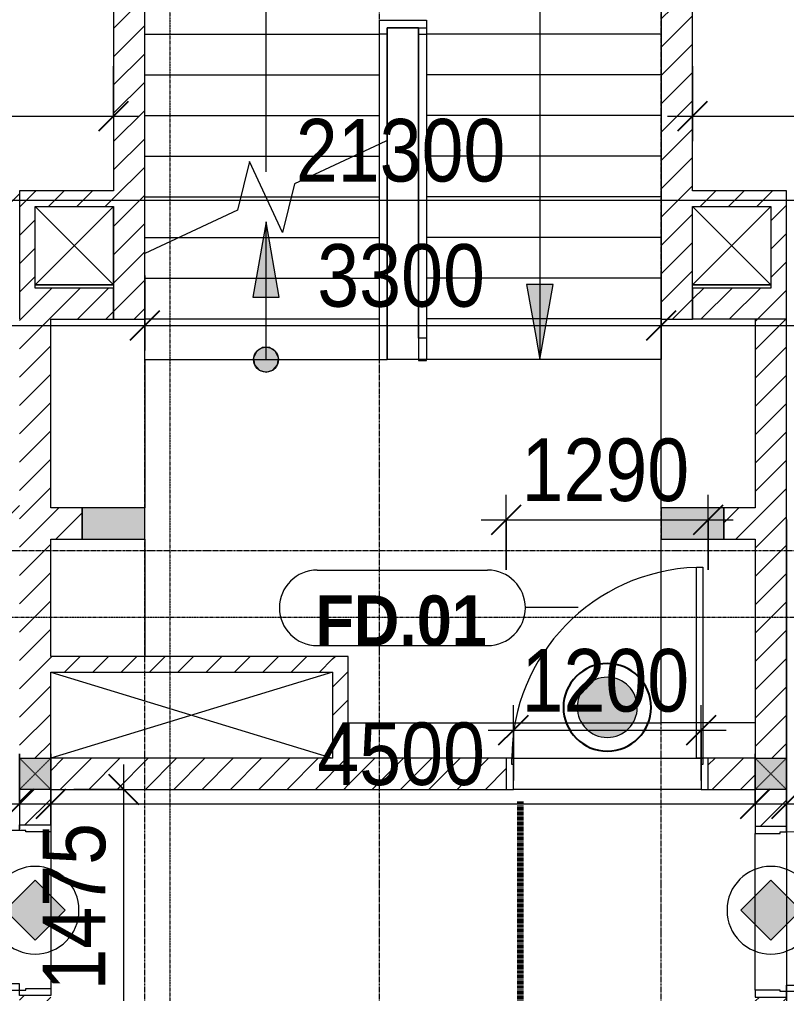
# Model space of a CAD drawing. Header units: millimetres. Extents: x 1591 to 239243, y -15958 to 82755.
# Drawn here: x 216151 to 221051, y 70208 to 76433 of the extents above; entities that cross this region are included whole.
import ezdxf

# ---------------------------------------------------------------- set-up
doc = ezdxf.new("R2010")
doc.units = ezdxf.units.MM
for name, pattern in [('1 NÉT CALL OUT', [6, 3, -3]), ('Dash Dot 3_16_', [7.9375, 4.7625, -1.5875, 0, -1.5875]), ('Dash_2_', [6, 3, -3]), ('Grid Line', [22.225, 12.7, -3.175, 3.175, -3.175])]:
    doc.linetypes.add(name, pattern=pattern)
for name, color, linetype, lineweight in [('0-1', 250, 'Continuous', 5), ('0-2', 7, 'Continuous', 9), ('A-ANNO-DIMS', 211, 'Continuous', 9), ('A-ANNO-DIMS-160', 211, 'Continuous', 9), ('A-ANNO-NOTE', 131, 'Continuous', 9), ('A-ANNO-NOTE-1', 131, 'Continuous', 25), ('A-DETL-3', 90, '1 NÉT CALL OUT', 100), ('A-DETL-GENF-2', 10, 'Continuous', 9), ('A-DOOR-3', 10, 'Continuous', 9), ('A-DOOR-FRAM-1', 10, 'Continuous', 9), ('A-DOOR-IDEN', 31, 'Continuous', 9), ('A-FLOR-1', 7, 'Continuous', 9), ('A-FLOR-2', 9, 'Continuous', 9), ('A-FLOR-HRAL', 11, 'Continuous', 9), ('A-WALL', 113, 'Continuous', 9), ('A-WALL-3', 113, 'Continuous', 18), ('A-WALL-PATT-1', 10, 'Continuous', 9), ('A-WALL-PATT-2', 111, 'Continuous', 9), ('G-ANNO-SYMB-1', 111, 'Dash Dot 3_16_', 18), ('S-COLS', 52, 'Continuous', 9), ('S-COLS-1', 52, 'Continuous', 5), ('S-COLS-2', 250, 'Continuous', 18), ('S-COLS-6', 52, 'Continuous', 18), ('S-COLS-HDLN', 52, 'Dash_2_', 9), ('S-GRID-1', 1, 'Grid Line', 9), ('S-STRS', 31, 'Continuous', 9), ('S-STRS-ANNO', 31, 'Continuous', 9), ('S-STRS-MBND', 31, 'Continuous', 9)]:
    doc.layers.add(name, color=color, linetype=linetype, lineweight=lineweight)
doc.styles.add('Arial_B_4', font='arialbd_0.ttf', dxfattribs={"width": 0.9, "height": 320})
doc.styles.add('UTM Avo', font='UTM Avo.ttf', dxfattribs={"width": 0.9, "height": 400})
doc.dimstyles.new('1_Dim_chi_tiet_2_5', dxfattribs={"dimscale": 304.8, "dimtxt": 399.720379, "dimasz": 0.629921, "dimexe": 0.524934, "dimexo": 0.0625, "dimgap": 0.052493, "dimtad": 1, "dimdec": 0, "dimrnd": 5, "dimzin": 0, "dimdsep": 46, "dimtxsty": 'UTM Avo', "dimblk1": 'OBLIQUE', "dimblk2": 'OBLIQUE', "dimsah": 1, "dimcen": 0.09, "dimdle": 0.524934, "dimazin": 0, "dimtfac": 1, "dimtdec": 4, "dimtix": 1, "dimtmove": 0, "dimatfit": 3, "dimfxl": 1.049869, "dimfxlon": 1, "dimtvp": 1, "dimtolj": 1, "dimtzin": 0, "dimarcsym": 2})
doc.dimstyles.new('1_Dim_chi_tiet_2_5_1', dxfattribs={"dimscale": 304.8, "dimtxt": 399.720379, "dimasz": 0.629921, "dimexe": 0.524934, "dimexo": 0.0625, "dimgap": 0.052493, "dimtad": 1, "dimdec": 0, "dimrnd": 5, "dimzin": 0, "dimdsep": 46, "dimtxsty": 'UTM Avo', "dimblk1": 'OBLIQUE', "dimblk2": 'OBLIQUE', "dimsah": 1, "dimcen": 0.09, "dimdle": 0.524934, "dimazin": 0, "dimtfac": 1, "dimtdec": 4, "dimtix": 1, "dimtmove": 0, "dimatfit": 3, "dimfxl": 1.049869, "dimfxlon": 1, "dimtvp": 1, "dimtolj": 1, "dimtzin": 0, "dimarcsym": 2})
pattern_1 = [(45, (0, 0), (-90.50967, 90.50967), [])]
pattern_2 = [(45, (101998.83, 0), (-90.50967, 90.50967), [])]

# ---------------------------------------------------------------- blocks, each defined once
blk = doc.blocks.new('NCV_TKTC_KET CAU_rvt-1-TKCS_MB TẦNG 5')
at = {"layer": 'S-COLS-1'}
for points in [[(114952.6, 73111.9), (114952.6, 73311.9), (114552.6, 73311.8), (114552.6, 73111.9)], [(118652.6, 73111.9), (118652.6, 73311.9), (118252.6, 73311.9), (118252.6, 73111.9)]]:
    blk.add_hatch(color=256, dxfattribs=at).paths.add_polyline_path(points)
at = {"layer": 'A-FLOR-1'}
for p, q in [((118252.2, 78036.9), (118252.2, 74259)), ((118252.4, 78036.9), (118252.4, 74537.4)), ((114752.6, 74737.4), (114252.6, 74737.4)), ((118952.5, 74737.4), (118452.6, 74737.4)), ((118252.6, 73311.9), (118252.6, 74516.9)), ((118852.4, 74516.9), (118852.4, 73311.9)), ((114952.6, 74259), (114952.6, 73311.9)), ((116702.6, 74259), (116502.6, 74259)), ((118252.2, 74259), (116752.6, 74259)), ((114952.6, 73111.9), (114952.6, 72361.9)), ((118252.6, 71936.9), (118252.6, 73111.9)), ((118852.4, 73111.9), (118852.4, 71711.9)), ((116252.6, 71936.9), (118252.6, 71936.9)), ((118852.4, 71936.9), (118252.6, 71936.9))]:
    blk.add_line(p, q, dxfattribs=at)
at = {"layer": 'S-COLS-2'}
for p, q in [((114552.6, 73311.9), (114552.6, 73111.9)), ((114952.6, 73311.9), (114552.6, 73311.9)), ((114952.6, 73111.9), (114952.6, 73311.9)), ((118252.6, 73311.9), (118252.6, 73111.9)), ((118652.6, 73311.9), (118252.6, 73311.9)), ((118652.6, 73111.9), (118652.6, 73311.9)), ((114552.6, 73111.9), (114952.6, 73111.9)), ((118252.6, 73111.9), (118652.6, 73111.9))]:
    blk.add_line(p, q, dxfattribs=at)
blk = doc.blocks.new('NCV_TKTC_TANG 5_rvt-1-TKCS_MB TẦNG 5')
at = {"layer": 'A-WALL-PATT-1'}
h = blk.add_hatch(dxfattribs=at)
h.set_pattern_fill('FP_1', color=256, style=0, pattern_type=2)
h.set_pattern_definition(pattern_1)
h.paths.add_polyline_path([(114148.3, 75236.9), (114152.6, 75237.4), (114152.4, 75336.9), (114052.6, 75336.9), (114052.6, 75236.9)])
h.paths.add_polyline_path([(112352.6, 75236.9), (113252.6, 75236.9), (113252.6, 75336.9), (112352.6, 75336.9)])
h = blk.add_hatch(dxfattribs=at)
h.set_pattern_fill('FP_1', color=256, style=0, pattern_type=2)
h.set_pattern_definition(pattern_1)
h.paths.add_polyline_path([(114152.3, 73236.9), (114152.6, 73236.9), (114152.4, 73336.9), (112352.6, 73336.9), (112352.6, 73236.9), (114148.3, 73236.9)])
at = {"layer": 'A-FLOR-2'}
blk.add_line((119052.6, 73236.9), (119052.6, 70036.9), dxfattribs=at)
blk = doc.blocks.new('Railing - 50 x 10mm-952828-TKCS_MB TẦNG 5')
at = {"layer": 'A-FLOR-HRAL'}
for p, q in [((-25, 0), (-25, -5)), ((-25, -5), (25, -5)), ((25, -5), (25, 0))]:
    blk.add_line(p, q, dxfattribs=at)
blk = doc.blocks.new('Railing - Railing-948113-TKCS_MB TẦNG 5')
blk.add_blockref('Railing - 50 x 10mm-952828-TKCS_MB TẦNG 5', (116727.6, 74259))
blk = doc.blocks.new('Top Rail Type - Top Rail_Internal_-948122-TKCS_MB TẦNG 5')
at = {"layer": 'A-FLOR-HRAL'}
for p, q in [((116452.2, 76339), (116452.2, 76429.4)), ((116452.2, 76429.4), (116752.6, 76429.4)), ((116752.6, 76429.4), (116752.6, 76404.3)), ((116452.2, 75636.9), (116452.2, 76339)), ((116502.2, 76339), (116452.2, 76339)), ((116502.2, 76379.4), (116502.2, 76339)), ((116702.6, 76379.4), (116502.2, 76379.4)), ((116502.2, 76339), (116502.2, 75660.2)), ((116702.6, 76379.4), (116752.6, 76379.4)), ((116702.6, 76339), (116702.6, 76379.4)), ((116702.6, 76339), (116752.6, 76339)), ((116702.6, 74396.6), (116702.6, 76339)), ((116752.6, 76379.4), (116752.6, 76339)), ((116752.6, 76339), (116752.6, 74396.6)), ((116752.6, 74396.6), (116702.6, 74396.6))]:
    blk.add_line(p, q, dxfattribs=at)
blk = doc.blocks.new('Top Rail Type - Top Rail_Internal_-V3-TKCS_MB TẦNG 5')
at = {"layer": 'A-FLOR-HRAL'}
for p, q in [((116452.2, 76429.4), (116752.6, 76429.4)), ((116452.2, 76339), (116452.2, 76429.4)), ((116752.6, 76404.4), (116752.6, 76339)), ((116452.2, 75636.9), (116452.2, 76339)), ((116502.2, 76379.4), (116702.6, 76379.4)), ((116502.2, 76339), (116502.2, 76379.4)), ((116502.2, 75660.2), (116502.2, 76339)), ((116702.6, 76379.4), (116702.6, 76339)), ((116702.6, 76339), (116702.6, 74259)), ((116752.6, 76339), (116752.6, 74259)), ((116752.6, 74259), (116702.6, 74259))]:
    blk.add_line(p, q, dxfattribs=at)
blk = doc.blocks.new('Top Rail Type - Top Rail_Internal_-V4-TKCS_MB TẦNG 5')
at = {"layer": 'A-FLOR-HRAL'}
for p, q in [((116502.2, 75660.2), (116452.2, 75636.9)), ((116502.2, 74259), (116502.2, 75660.2)), ((116452.2, 74259), (116452.2, 75636.9)), ((116452.2, 74259), (116502.2, 74259))]:
    blk.add_line(p, q, dxfattribs=at)
blk = doc.blocks.new('G1_SOF - BO TRU - 200x200-3055084-TKCS_MB TẦNG 5')
at = {"layer": 'S-COLS'}
blk.add_hatch(color=256, dxfattribs=at).paths.add_polyline_path([(8.4, 100), (-100, 100), (-100, -100), (100, -100), (100, 100)])
at = {"layer": 'S-COLS-6'}
for p, q in [((-100, 100), (100, 100)), ((-100, -100), (-100, 100)), ((100, 100), (100, -100)), ((100, -100), (-100, -100))]:
    blk.add_line(p, q, dxfattribs=at)
at = {"layer": 'S-COLS-HDLN'}
for p, q in [((100, -100), (-100, 100)), ((-100, -100), (100, 100))]:
    blk.add_line(p, q, dxfattribs=at)
blk = doc.blocks.new('FD_01 - FD_01-1200x2200mm-1787917-TKCS_MB TẦNG 5')
at = {"layer": 'A-DETL-GENF-2'}
for p, q in [((570, 100), (570, 1320)), ((570, 1320), (610, 1320)), ((610, 1320), (610, 100)), ((610, 100), (570, 100))]:
    blk.add_line(p, q, dxfattribs=at)
blk.add_arc((610, 100), 1220, 91.87889, 180, dxfattribs=at)
at = {"layer": 'A-DOOR-FRAM-1'}
for p, q in [((-610, 100), (-645, 100)), ((-645, 100), (-645, -100)), ((-610, 60), (-610, 100)), ((645, 100), (610, 100)), ((610, 100), (610, 60)), ((645, -100), (645, 100)), ((-600, 60), (-610, 60)), ((-600, -100), (-600, 60)), ((610, 60), (600, 60)), ((600, 60), (600, -100)), ((-645, -100), (-600, -100)), ((600, -100), (645, -100))]:
    blk.add_line(p, q, dxfattribs=at)
blk = doc.blocks.new('FD_05 - FD_05-1000x2200mm-835434-TKCS_MB TẦNG 5')
at = {"layer": 'A-DETL-GENF-2'}
for p, q in [((470, 100), (470, 1120)), ((470, 1120), (510, 1120)), ((510, 1120), (510, 100)), ((510, 100), (470, 100))]:
    blk.add_line(p, q, dxfattribs=at)
blk.add_arc((510, 100), 1020, 92.24747, 180, dxfattribs=at)
at = {"layer": 'A-DOOR-FRAM-1'}
for p, q in [((-510, 100), (-545, 100)), ((-545, 100), (-545, -100)), ((-510, 60), (-510, 100)), ((545, 100), (510, 100)), ((510, 100), (510, 60)), ((545, -100), (545, 100)), ((-500, 60), (-510, 60)), ((-500, -100), (-500, 60)), ((510, 60), (500, 60)), ((500, 60), (500, -100)), ((-545, -100), (-500, -100)), ((500, -100), (545, -100))]:
    blk.add_line(p, q, dxfattribs=at)
blk = doc.blocks.new('FD_05 - FD_05-1000x2200mm-835433-TKCS_MB TẦNG 5')
at = {"layer": 'A-DETL-GENF-2'}
for p, q in [((510, -100), (470, -100)), ((470, -100), (470, -1120)), ((510, -1120), (510, -100)), ((470, -1120), (510, -1120))]:
    blk.add_line(p, q, dxfattribs=at)
blk.add_arc((510, -100), 1020, 180, 267.75253, dxfattribs=at)
at = {"layer": 'A-DOOR-FRAM-1'}
for p, q in [((-545, 100), (-500, 100)), ((-545, -100), (-545, 100)), ((-500, 100), (-500, -60)), ((500, 100), (545, 100)), ((500, -60), (500, 100)), ((545, 100), (545, -100)), ((-500, -60), (-510, -60)), ((-510, -60), (-510, -100)), ((510, -60), (500, -60)), ((510, -100), (510, -60)), ((-510, -100), (-545, -100)), ((545, -100), (510, -100))]:
    blk.add_line(p, q, dxfattribs=at)
blk = doc.blocks.new('DIMBLOCK27-TKCS_MB TẦNG 5')
at = {"layer": 'A-ANNO-DIMS-160'}
for p, q in [((216818.7, 69876.9), (216818.7, 71671.9)), ((216498.7, 71511.9), (216978.7, 71511.9)), ((216818.7, 71511.9), (216498.7, 71511.9)), ((216498.7, 70036.9), (216978.7, 70036.9)), ((216818.7, 70036.9), (216498.7, 70036.9))]:
    blk.add_line(p, q, dxfattribs=at)
at = {"layer": 'A-ANNO-DIMS-160', "lineweight": 25}
for p, q in [((216818.7, 71511.9), (216722.7, 71607.9)), ((216818.7, 71511.9), (216914.7, 71415.9)), ((216818.7, 70036.9), (216722.7, 70132.9)), ((216818.7, 70036.9), (216914.7, 69940.9))]:
    blk.add_line(p, q, dxfattribs=at)
at = {"layer": 'A-ANNO-DIMS-160', "color": 0, "insert": (216299.1, 70226.7), "char_height": 400, "width": 1314.636, "attachment_point": 1, "rotation": 90, "line_spacing_factor": 1.110334, "style": 'UTM Avo'}
blk.add_mtext('1475', dxfattribs=at)
blk = doc.blocks.new('_Oblique')
at = {"color": 0, "linetype": 'ByBlock', "lineweight": -2}
blk.add_line((-0.5, -0.5), (0.5, 0.5), dxfattribs=at)
blk = doc.blocks.new('DIMBLOCK28-TKCS_MB TẦNG 5')
at = {"layer": 'A-ANNO-DIMS-160'}
for p, q in [((216351.4, 71740.6), (216351.4, 71260.6)), ((216351.4, 71420.6), (216351.4, 71740.6)), ((220851.3, 71740.6), (220851.3, 71260.6)), ((220851.3, 71420.6), (220851.3, 71740.6)), ((216191.4, 71420.6), (221011.3, 71420.6))]:
    blk.add_line(p, q, dxfattribs=at)
at = {"layer": 'A-ANNO-DIMS-160', "lineweight": 25}
for p, q in [((216351.4, 71420.6), (216447.4, 71516.6)), ((220851.3, 71420.6), (220947.3, 71516.6)), ((216351.4, 71420.6), (216255.4, 71324.6)), ((220851.3, 71420.6), (220755.3, 71324.6))]:
    blk.add_line(p, q, dxfattribs=at)
at = {"layer": 'A-ANNO-DIMS-160', "color": 0, "insert": (218053.6, 71940.3), "char_height": 400, "width": 1314.636, "attachment_point": 1, "line_spacing_factor": 1.110334, "style": 'UTM Avo'}
blk.add_mtext('4500', dxfattribs=at)
blk = doc.blocks.new('DIMBLOCK80-TKCS_MB TẦNG 5')
at = {"layer": 'A-ANNO-DIMS-160'}
for p, q in [((221051.3, 71740.6), (221051.3, 71260.6)), ((221051.3, 71420.6), (221051.3, 71740.6)), ((227851.4, 71740.6), (227851.4, 71260.6)), ((227851.4, 71420.6), (227851.4, 71740.6)), ((220891.3, 71420.6), (228011.4, 71420.6))]:
    blk.add_line(p, q, dxfattribs=at)
at = {"layer": 'A-ANNO-DIMS-160', "lineweight": 25}
for p, q in [((221051.3, 71420.6), (221147.3, 71516.6)), ((227851.4, 71420.6), (227947.4, 71516.6)), ((221051.3, 71420.6), (220955.3, 71324.6)), ((227851.4, 71420.6), (227755.4, 71324.6))]:
    blk.add_line(p, q, dxfattribs=at)
at = {"layer": 'A-ANNO-DIMS-160', "color": 0, "insert": (223903.6, 71940.3), "char_height": 400, "width": 1314.636, "attachment_point": 1, "line_spacing_factor": 1.110334, "style": 'UTM Avo'}
blk.add_mtext('6800', dxfattribs=at)
blk = doc.blocks.new('DIMBLOCK81-TKCS_MB TẦNG 5')
at = {"layer": 'A-ANNO-DIMS-160'}
for p, q in [((209351.4, 71740.6), (209351.4, 71260.6)), ((209351.4, 71420.6), (209351.4, 71740.6)), ((216151.4, 71740.6), (216151.4, 71260.6)), ((216151.4, 71420.6), (216151.4, 71740.6)), ((209191.4, 71420.6), (216311.4, 71420.6))]:
    blk.add_line(p, q, dxfattribs=at)
at = {"layer": 'A-ANNO-DIMS-160', "lineweight": 25}
for p, q in [((209351.4, 71420.6), (209447.4, 71516.6)), ((216151.4, 71420.6), (216247.4, 71516.6)), ((209351.4, 71420.6), (209255.4, 71324.6)), ((216151.4, 71420.6), (216055.4, 71324.6))]:
    blk.add_line(p, q, dxfattribs=at)
at = {"layer": 'A-ANNO-DIMS-160', "color": 0, "insert": (212203.6, 71940.3), "char_height": 400, "width": 1314.636, "attachment_point": 1, "line_spacing_factor": 1.110334, "style": 'UTM Avo'}
blk.add_mtext('6800', dxfattribs=at)
blk = doc.blocks.new('DIMBLOCK196-TKCS_MB TẦNG 5')
at = {"layer": 'A-ANNO-DIMS-160'}
for p, q in [((219261.3, 72915.7), (219261.3, 73395.7)), ((220551.3, 72915.7), (220551.3, 73395.7)), ((219101.3, 73235.7), (220711.3, 73235.7)), ((219261.3, 73235.7), (219261.3, 72915.7)), ((220551.3, 73235.7), (220551.3, 72915.7))]:
    blk.add_line(p, q, dxfattribs=at)
at = {"layer": 'A-ANNO-DIMS-160', "lineweight": 25}
for p, q in [((219261.3, 73235.7), (219357.3, 73331.7)), ((220551.3, 73235.7), (220647.3, 73331.7)), ((219261.3, 73235.7), (219165.3, 73139.7)), ((220551.3, 73235.7), (220455.3, 73139.7))]:
    blk.add_line(p, q, dxfattribs=at)
at = {"layer": 'A-ANNO-DIMS-160', "color": 0, "insert": (219358.6, 73755.3), "char_height": 400, "width": 1314.636, "attachment_point": 1, "line_spacing_factor": 1.110334, "style": 'UTM Avo'}
blk.add_mtext('1290', dxfattribs=at)
blk = doc.blocks.new('DIMBLOCK197-TKCS_MB TẦNG 5')
at = {"layer": 'A-ANNO-DIMS-160'}
for p, q in [((219306.3, 71570.1), (219306.3, 72050.1)), ((220506.3, 71570.1), (220506.3, 72050.1)), ((219146.3, 71890.1), (220666.3, 71890.1)), ((219306.3, 71890.1), (219306.3, 71570.1)), ((220506.3, 71890.1), (220506.3, 71570.1))]:
    blk.add_line(p, q, dxfattribs=at)
at = {"layer": 'A-ANNO-DIMS-160', "lineweight": 25}
for p, q in [((219306.3, 71890.1), (219402.3, 71986.1)), ((220506.3, 71890.1), (220602.3, 71986.1)), ((219306.3, 71890.1), (219210.3, 71794.1)), ((220506.3, 71890.1), (220410.3, 71794.1))]:
    blk.add_line(p, q, dxfattribs=at)
at = {"layer": 'A-ANNO-DIMS-160', "color": 0, "insert": (219358.6, 72409.7), "char_height": 400, "width": 1314.636, "attachment_point": 1, "line_spacing_factor": 1.110334, "style": 'UTM Avo'}
blk.add_mtext('1200', dxfattribs=at)
blk = doc.blocks.new('STN_Door Tag - STN_Door Tag-1788670-TKCS_MB TẦNG 5')
at = {"layer": 'A-DOOR-IDEN'}
for p, q in [((-3.37, 1.495), (3.431, 1.495)), ((-3.37, -1.524), (3.431, -1.524))]:
    blk.add_line(p, q, dxfattribs=at)
for centre, start, end in [((-3.37, -0.015), 90, 270), ((3.431, -0.015), 270, 90)]:
    blk.add_arc(centre, 1.509, start, end, dxfattribs=at)
blk = doc.blocks.new('DIMBLOCK240-TKCS_MB TẦNG 5')
at = {"layer": 'A-ANNO-DIMS-160'}
for p, q in [((207951.4, 75597.8), (207951.4, 75117.8)), ((207951.4, 75277.8), (207951.4, 75597.8)), ((229251.4, 75597.8), (229251.4, 75117.8)), ((229251.4, 75277.8), (229251.4, 75597.8)), ((207791.4, 75277.8), (229411.4, 75277.8))]:
    blk.add_line(p, q, dxfattribs=at)
at = {"layer": 'A-ANNO-DIMS-160', "lineweight": 25}
for p, q in [((207951.4, 75277.8), (208047.4, 75373.8)), ((229251.4, 75277.8), (229347.4, 75373.8)), ((207951.4, 75277.8), (207855.4, 75181.8)), ((229251.4, 75277.8), (229155.4, 75181.8))]:
    blk.add_line(p, q, dxfattribs=at)
at = {"layer": 'A-ANNO-DIMS-160', "color": 0, "insert": (217916.7, 75797.5), "char_height": 400, "width": 1643.295, "attachment_point": 1, "line_spacing_factor": 1.110334, "style": 'UTM Avo'}
blk.add_mtext('21300', dxfattribs=at)
blk = doc.blocks.new('DIMBLOCK241-TKCS_MB TẦNG 5')
at = {"layer": 'A-ANNO-DIMS-160'}
for p, q in [((207951.4, 74797.8), (207951.4, 74317.8)), ((207951.4, 74477.8), (207951.4, 74797.8)), ((216951.4, 74797.8), (216951.4, 74317.8)), ((216951.4, 74477.8), (216951.4, 74797.8)), ((207791.4, 74477.8), (216951.4, 74477.8))]:
    blk.add_line(p, q, dxfattribs=at)
at = {"layer": 'A-ANNO-DIMS-160', "lineweight": 25}
for p, q in [((207951.4, 74477.8), (208047.4, 74573.8)), ((216951.4, 74477.8), (217047.4, 74573.8)), ((207951.4, 74477.8), (207855.4, 74381.8)), ((216951.4, 74477.8), (216855.4, 74381.8))]:
    blk.add_line(p, q, dxfattribs=at)
at = {"layer": 'A-ANNO-DIMS-160', "color": 0, "insert": (211903.6, 74997.5), "char_height": 400, "width": 1314.636, "attachment_point": 1, "line_spacing_factor": 1.110334, "style": 'UTM Avo'}
blk.add_mtext('9000', dxfattribs=at)
blk = doc.blocks.new('DIMBLOCK242-TKCS_MB TẦNG 5')
at = {"layer": 'A-ANNO-DIMS-160'}
for p, q in [((216951.4, 74797.8), (216951.4, 74317.8)), ((216951.4, 74477.8), (216951.4, 74797.8)), ((220251.4, 74797.8), (220251.4, 74317.8)), ((220251.4, 74477.8), (220251.4, 74797.8)), ((216951.4, 74477.8), (220251.4, 74477.8))]:
    blk.add_line(p, q, dxfattribs=at)
at = {"layer": 'A-ANNO-DIMS-160', "lineweight": 25}
for p, q in [((216951.4, 74477.8), (217047.4, 74573.8)), ((220251.4, 74477.8), (220347.4, 74573.8)), ((216951.4, 74477.8), (216855.4, 74381.8)), ((220251.4, 74477.8), (220155.4, 74381.8))]:
    blk.add_line(p, q, dxfattribs=at)
at = {"layer": 'A-ANNO-DIMS-160', "color": 0, "insert": (218053.6, 74997.5), "char_height": 400, "width": 1314.636, "attachment_point": 1, "line_spacing_factor": 1.110334, "style": 'UTM Avo'}
blk.add_mtext('3300', dxfattribs=at)
blk = doc.blocks.new('DIMBLOCK243-TKCS_MB TẦNG 5')
at = {"layer": 'A-ANNO-DIMS-160'}
for p, q in [((220251.4, 74797.8), (220251.4, 74317.8)), ((220251.4, 74477.8), (220251.4, 74797.8)), ((229251.4, 74797.8), (229251.4, 74317.8)), ((229251.4, 74477.8), (229251.4, 74797.8)), ((220251.4, 74477.8), (229411.4, 74477.8))]:
    blk.add_line(p, q, dxfattribs=at)
at = {"layer": 'A-ANNO-DIMS-160', "lineweight": 25}
for p, q in [((220251.4, 74477.8), (220347.4, 74573.8)), ((229251.4, 74477.8), (229347.4, 74573.8)), ((220251.4, 74477.8), (220155.4, 74381.8)), ((229251.4, 74477.8), (229155.4, 74381.8))]:
    blk.add_line(p, q, dxfattribs=at)
at = {"layer": 'A-ANNO-DIMS-160', "color": 0, "insert": (224203.6, 74997.5), "char_height": 400, "width": 1314.636, "attachment_point": 1, "line_spacing_factor": 1.110334, "style": 'UTM Avo'}
blk.add_mtext('9000', dxfattribs=at)
blk = doc.blocks.new('HDNDCT_GHI CHÚ CỬA CHỐNG CHÁY EI30 - HDNDCT_GHI CHÚ CỬA CHỐNG CHÁY EI30-2461928-TKCS_MB TẦNG 5')
at = {"layer": 'A-ANNO-NOTE'}
blk.add_hatch(color=256, dxfattribs=at).paths.add_polyline_path([(-1.2, 0), (0, 1.2), (1.2, 0), (0, -1.2)])
for p, q in [((0, 1.2), (-1.2, 0)), ((1.2, 0), (0, 1.2)), ((-1.2, 0), (0, -1.2)), ((0, -1.2), (1.2, 0))]:
    blk.add_line(p, q, dxfattribs=at)
for start, end in [(360, 180), (180, 360)]:
    blk.add_arc((0, 0), 1.75, start, end, dxfattribs=at)
blk = doc.blocks.new('HDNDCT_GHI CHÚ CỬA CHỐNG CHÁY EI60 - HDNDCT_GHI CHÚ CỬA CHỐNG CHÁY EI60-1614697-TKCS_MB TẦNG 5')
at = {"layer": 'A-ANNO-NOTE'}
h = blk.add_hatch(color=256, dxfattribs=at)
edge = h.paths.add_edge_path()
edge.add_arc((0, 0), 1.2, 0, 180)
edge.add_arc((0, 0), 1.2, 180, 360)
for radius, start, end in [(1.75, 360, 180), (1.2, 360, 180), (1.2, 180, 360)]:
    blk.add_arc((0, 0), radius, start, end, dxfattribs=at)
at = {"layer": 'A-ANNO-NOTE-1'}
for start, end in [(360, 180), (180, 360)]:
    blk.add_arc((0, 0), 1.75, start, end, dxfattribs=at)
blk = doc.blocks.new('DIMBLOCK319-TKCS_MB TẦNG 5')
at = {"layer": 'A-ANNO-DIMS-160'}
for p, q in [((220451.4, 76134.6), (220451.4, 75654.6)), ((220451.4, 75814.6), (220451.4, 76134.6)), ((229051.4, 76134.6), (229051.4, 75654.6)), ((229051.4, 75814.6), (229051.4, 76134.6)), ((220291.4, 75814.6), (229211.4, 75814.6))]:
    blk.add_line(p, q, dxfattribs=at)
at = {"layer": 'A-ANNO-DIMS-160', "lineweight": 25}
for p, q in [((220451.4, 75814.6), (220547.4, 75910.6)), ((229051.4, 75814.6), (229147.4, 75910.6)), ((220451.4, 75814.6), (220355.4, 75718.6)), ((229051.4, 75814.6), (228955.4, 75718.6))]:
    blk.add_line(p, q, dxfattribs=at)
at = {"layer": 'A-ANNO-DIMS-160', "color": 0, "insert": (224203.6, 76334.2), "char_height": 400, "width": 1314.636, "attachment_point": 1, "line_spacing_factor": 1.110334, "style": 'UTM Avo'}
blk.add_mtext('8600', dxfattribs=at)
blk = doc.blocks.new('DIMBLOCK320-TKCS_MB TẦNG 5')
at = {"layer": 'A-ANNO-DIMS-160'}
for p, q in [((208151.4, 76134.6), (208151.4, 75654.6)), ((208151.4, 75814.6), (208151.4, 76134.6)), ((216751.4, 76134.6), (216751.4, 75654.6)), ((216751.4, 75814.6), (216751.4, 76134.6)), ((207991.4, 75814.6), (216911.4, 75814.6))]:
    blk.add_line(p, q, dxfattribs=at)
at = {"layer": 'A-ANNO-DIMS-160', "lineweight": 25}
for p, q in [((208151.4, 75814.6), (208247.4, 75910.6)), ((216751.4, 75814.6), (216847.4, 75910.6)), ((208151.4, 75814.6), (208055.4, 75718.6)), ((216751.4, 75814.6), (216655.4, 75718.6))]:
    blk.add_line(p, q, dxfattribs=at)
at = {"layer": 'A-ANNO-DIMS-160', "color": 0, "insert": (211903.6, 76334.2), "char_height": 400, "width": 1314.636, "attachment_point": 1, "line_spacing_factor": 1.110334, "style": 'UTM Avo'}
blk.add_mtext('8600', dxfattribs=at)

msp = doc.modelspace()

# ---------------------------------------------------------------- hatches: boundary and pattern name
at = {"layer": 'A-WALL-PATT-2'}
h = msp.add_hatch(dxfattribs=at)
h.set_pattern_fill('FP_1', color=256, style=0, pattern_type=2)
h.set_pattern_definition(pattern_2)
h.paths.add_polyline_path([(216951.4, 74516.9), (216951, 77936.9), (216751.4, 77936.9), (216751.4, 74516.9), (216951, 74516.9)])
h = msp.add_hatch(dxfattribs=at)
h.set_pattern_fill('FP_1', color=256, style=0, pattern_type=2)
h.set_pattern_definition(pattern_2)
h.paths.add_polyline_path([(220451.4, 74516.9), (220451.4, 77936.9), (220251.4, 77936.9), (220251.4, 74516.9), (220388.3, 74516.9)])
h = msp.add_hatch(dxfattribs=at)
h.set_pattern_fill('FP_1', color=256, style=0, pattern_type=2)
h.set_pattern_definition(pattern_2)
h.paths.add_polyline_path([(216251.4, 74516.9), (216251.4, 75337.4), (216151.4, 75336.9), (216151.4, 74516.9), (216236.7, 74516.9)])
h = msp.add_hatch(dxfattribs=at)
h.set_pattern_fill('FP_1', color=256, style=0, pattern_type=2)
h.set_pattern_definition(pattern_2)
h.paths.add_polyline_path([(216751.4, 75237.4), (216751.4, 75337.4), (216251.4, 75336.9), (216251.4, 75237.4), (216551.4, 75237.4)])
h = msp.add_hatch(dxfattribs=at)
h.set_pattern_fill('FP_1', color=256, style=0, pattern_type=2)
h.set_pattern_definition(pattern_2)
h.paths.add_polyline_path([(220691.1, 75237.4), (220951.3, 75237.4), (220951.3, 75337.4), (220451.4, 75336.9), (220451.4, 75237.4)])
h = msp.add_hatch(dxfattribs=at)
h.set_pattern_fill('FP_1', color=256, style=0, pattern_type=2)
h.set_pattern_definition(pattern_2)
h.paths.add_polyline_path([(220951.3, 74516.9), (221051.3, 74516.9), (221051.2, 75337.4), (220951.3, 75336.9), (220951.3, 74537.4)])
h = msp.add_hatch(dxfattribs=at)
h.set_pattern_fill('FP_1', color=256, style=0, pattern_type=2)
h.set_pattern_definition(pattern_2)
h.paths.add_polyline_path([(216351.4, 74516.9), (216751.3, 74516.9), (216751.3, 74716.9), (216251.4, 74716.9), (216251.4, 74516.9), (216351.3, 74516.9)])
h = msp.add_hatch(dxfattribs=at)
h.set_pattern_fill('FP_1', color=256, style=0, pattern_type=2)
h.set_pattern_definition(pattern_2)
h.paths.add_polyline_path([(220851.3, 74516.9), (220951.3, 74516.9), (220951.3, 74716.9), (220451.4, 74716.9), (220451.4, 74516.9), (220851.2, 74516.9)])
h = msp.add_hatch(dxfattribs=at)
h.set_pattern_fill('FP_1', color=256, style=0, pattern_type=2)
h.set_pattern_definition(pattern_2)
h.paths.add_polyline_path([(216351.4, 70036.9), (216351.3, 70195.3), (216151.4, 70195.3), (216151.4, 70036.9), (216351.3, 70036.9)])
h.paths.add_polyline_path([(216351.3, 71285.3), (216351.4, 71285.3), (216351.3, 71511.9), (216151.4, 71511.9), (216151.4, 71285.3), (216273.2, 71285.3)])
h.paths.add_polyline_path([(216351.4, 71711.9), (216351.2, 74516.9), (216151.4, 74516.9), (216151.4, 71711.9), (216351.3, 71711.9)])
h = msp.add_hatch(dxfattribs=at)
h.set_pattern_fill('FP_1', color=256, style=0, pattern_type=2)
h.set_pattern_definition(pattern_2)
h.paths.add_polyline_path([(220851.3, 70036.9), (221051.3, 70036.9), (221051.3, 70185.3), (220851.3, 70185.3), (220851.3, 70039.2)])
h.paths.add_polyline_path([(221011.3, 71275.3), (221051.3, 71275.3), (221051.3, 71511.9), (220851.3, 71511.9), (220851.3, 71275.3), (220983.2, 71275.3)])
h.paths.add_polyline_path([(221003.8, 71711.9), (221051.3, 71711.9), (221051.3, 74516.9), (220851.3, 74516.9), (220851.3, 71711.9), (220983.2, 71711.9)])
h = msp.add_hatch(dxfattribs=at)
h.set_pattern_fill('FP_1', color=256, style=0, pattern_type=2)
h.set_pattern_definition(pattern_2)
h.paths.add_polyline_path([(216351.4, 73111.8), (216551.4, 73111.8), (216551.4, 73311.8), (216351.4, 73311.8), (216351.4, 73236.9)])
h = msp.add_hatch(dxfattribs=at)
h.set_pattern_fill('FP_1', color=256, style=0, pattern_type=2)
h.set_pattern_definition(pattern_2)
h.paths.add_polyline_path([(220651.4, 73111.9), (220851.3, 73111.9), (220851.2, 73311.9), (220651.4, 73311.9), (220651.4, 73236.9)])
h = msp.add_hatch(dxfattribs=at)
h.set_pattern_fill('FP_1', color=256, style=0, pattern_type=2)
h.set_pattern_definition(pattern_2)
h.paths.add_polyline_path([(216951.4, 72261.9), (218151.4, 72261.9), (218151.4, 72361.9), (216351.4, 72361.9), (216351.4, 72261.9)])
h = msp.add_hatch(dxfattribs=at)
h.set_pattern_fill('FP_1', color=256, style=0, pattern_type=2)
h.set_pattern_definition(pattern_2)
h.paths.add_polyline_path([(218151.4, 71711.9), (218251.4, 71711.9), (218251.4, 72361.9), (218151.4, 72361.9), (218151.4, 71936.9)])
h = msp.add_hatch(dxfattribs=at)
h.set_pattern_fill('FP_1', color=256, style=0, pattern_type=2)
h.set_pattern_definition(pattern_2)
h.paths.add_polyline_path([(218026.4, 71511.9), (218251.4, 71511.9), (218251.4, 71711.9), (216351.4, 71711.7), (216351.4, 71511.9), (217759.1, 71511.9)])
h = msp.add_hatch(dxfattribs=at)
h.set_pattern_fill('FP_1', color=256, style=0, pattern_type=2)
h.set_pattern_definition(pattern_2)
h.paths.add_polyline_path([(218251.4, 71511.9), (219261.3, 71511.9), (219261.3, 71711.9), (218251.4, 71711.9), (218251.4, 71640.7)])
h.paths.add_polyline_path([(220851.3, 71511.9), (220851.2, 71711.9), (220551.3, 71711.9), (220551.3, 71511.9), (220851.2, 71511.9)])
at = {"layer": 'S-STRS-ANNO'}
for points in [[(217811, 74659), (217726.4, 75139), (217641.8, 74659), (217759.1, 74659)], [(219476, 74259), (219560.6, 74739), (219391.4, 74739), (219449.4, 74409.9)], [(217726.4, 74179), (217769.6, 74191.7), (217799.2, 74225.8), (217805.6, 74270.4), (217786.9, 74311.4), (217748.9, 74335.7), (217703.9, 74335.7), (217665.9, 74311.4), (217647.2, 74270.4), (217653.6, 74225.8), (217683.1, 74191.7)]]:
    msp.add_hatch(color=256, dxfattribs=at).paths.add_polyline_path(points)
h = msp.add_hatch(color=256, dxfattribs=at)
edge = h.paths.add_edge_path()
edge.add_arc((217726.4, 74259), 80, 0, 360)

# ---------------------------------------------------------------- linework, layer by layer
at = {"layer": '0-2'}
for p, q in [((216751.3, 75237.4), (216251.4, 74737.4)), ((216251.4, 75237.4), (216751.3, 74737.4)), ((216751.3, 74737.4), (216751.3, 75237.4)), ((220951.3, 75237.4), (220451.4, 74737.4)), ((220451.4, 75237.4), (220951.3, 74737.4)), ((216251.4, 74737.4), (216751.3, 74737.4)), ((220451.4, 74737.4), (220951.3, 74737.4)), ((218151.4, 72261.9), (216351.4, 71711.9)), ((216351.4, 72261.9), (218151.4, 71711.9))]:
    msp.add_line(p, q, dxfattribs=at)
at = {"layer": 'A-DETL-3'}
msp.add_line((219351.4, 52256.9), (219351.4, 71435.3), dxfattribs=at)
at = {"layer": 'A-DOOR-IDEN'}
msp.add_line((219720.3, 72674.5), (219383, 72674.5), dxfattribs=at)
at = {"layer": 'A-WALL'}
for p, q in [((219296.3, 71711.9), (220516.3, 71711.9)), ((220506.3, 71511.9), (219306.3, 71511.9)), ((216351.4, 71240.3), (216351.4, 70240.3)), ((220851.3, 70230.3), (220851.3, 71230.3)), ((221051.3, 71240.3), (221051.3, 70220.3))]:
    msp.add_line(p, q, dxfattribs=at)
at = {"layer": 'A-WALL-3'}
for p, q in [((216751.4, 77936.9), (216751.4, 75337.4)), ((216951.4, 74516.9), (216951.4, 77936.9)), ((220251.4, 77936.9), (220251.4, 74516.9)), ((220451.4, 75337.4), (220451.4, 77936.9)), ((216151.4, 75337.4), (216151.4, 74516.9)), ((216751.4, 75337.4), (216151.4, 75337.4)), ((221051.3, 75337.4), (220451.4, 75337.4)), ((221051.3, 71711.9), (221051.3, 75337.4)), ((216251.4, 74716.9), (216251.4, 75237.4)), ((216251.4, 75237.4), (216751.4, 75237.4)), ((216751.4, 75237.4), (216751.4, 74516.9)), ((220451.4, 74516.9), (220451.4, 75237.4)), ((220451.4, 75237.4), (220951.3, 75237.4)), ((220951.3, 75237.4), (220951.3, 74716.9)), ((216751.3, 74716.9), (216251.4, 74716.9)), ((216751.3, 74516.9), (216751.3, 74716.9)), ((220951.3, 74716.9), (220451.3, 74716.9)), ((220451.3, 74716.9), (220451.3, 74516.9)), ((216351.4, 74516.9), (216751.3, 74516.9)), ((216351.4, 73311.8), (216351.4, 74516.9)), ((216751.4, 74516.9), (216951.4, 74516.9)), ((220251.4, 74516.9), (220451.4, 74516.9)), ((221051.3, 74516.9), (220451.3, 74516.9)), ((220851.3, 74516.9), (220851.3, 73311.9)), ((216551.4, 73311.8), (216351.4, 73311.8)), ((216551.4, 73111.8), (216551.4, 73311.8)), ((220851.3, 73311.9), (220651.4, 73311.9)), ((220651.4, 73311.9), (220651.4, 73111.9)), ((216351.4, 72361.9), (216351.4, 73111.8)), ((216351.4, 73111.8), (216551.4, 73111.8)), ((220651.4, 73111.9), (220851.3, 73111.9)), ((220851.3, 73111.9), (220851.3, 71711.9)), ((218251.4, 72361.9), (216351.4, 72361.9)), ((218251.4, 71711.9), (218251.4, 72361.9)), ((216351.4, 72261.9), (218151.4, 72261.9)), ((216351.4, 71711.9), (216351.4, 72261.9)), ((218151.4, 72261.9), (218151.4, 71711.9)), ((218151.4, 71711.9), (216351.4, 71711.9)), ((219261.3, 71711.9), (218251.4, 71711.9)), ((220851.3, 71711.9), (220551.3, 71711.9)), ((216351.4, 71511.9), (219261.3, 71511.9)), ((216351.4, 71285.3), (216351.4, 71511.9)), ((220551.3, 71511.9), (220851.3, 71511.9)), ((220851.3, 71511.9), (220851.3, 71275.3)), ((221051.3, 71275.3), (221051.3, 71511.9))]:
    msp.add_line(p, q, dxfattribs=at)
at = {"layer": 'G-ANNO-SYMB-1'}
for p, q in [((217111.4, 82373.8), (217111.4, 13547.9)), ((130746.6, 72614.1), (236925.7, 72614.1))]:
    msp.add_line(p, q, dxfattribs=at)
at = {"layer": 'S-GRID-1'}
for p, q in [((216951.4, 19118.3), (216951.4, 76659.6)), ((218451.4, 19118.3), (218451.4, 76659.6)), ((220251.4, 19118.3), (220251.4, 76659.6)), ((229978.4, 73036.9), (136410.9, 73036.9))]:
    msp.add_line(p, q, dxfattribs=at)
at = {"layer": 'S-STRS'}
for p, q in [((216951.4, 76339), (218451, 76339)), ((218501.4, 76379), (218701, 76379)), ((218501.4, 76339), (218501.4, 76379)), ((218501.4, 76079), (218501.4, 76339)), ((218701, 76379), (218701, 76339)), ((218701, 76339), (218701, 76079)), ((220251, 76339), (218751.4, 76339)), ((216951.4, 76079), (218451, 76079)), ((218501.4, 75819), (218501.4, 76079)), ((218701, 76079), (218701, 75819)), ((220251, 76079), (218751.4, 76079)), ((216951.4, 75819), (218451, 75819)), ((218501.4, 75660.4), (218501.4, 75819)), ((218701, 75819), (218701, 75559)), ((220251, 75819), (218751.4, 75819)), ((218501.4, 75559), (218501.4, 75660.4)), ((216951.4, 75559), (218284, 75559)), ((218284, 75559), (218451, 75559)), ((218501.4, 75299), (218501.4, 75559)), ((218701, 75559), (218701, 75299)), ((220251, 75559), (218751.4, 75559)), ((216951.4, 75299), (217565.7, 75299)), ((217565.7, 75299), (217726.4, 75299)), ((217726.4, 75299), (217887.1, 75299)), ((217887.1, 75299), (218451, 75299)), ((218501.4, 75039), (218501.4, 75299)), ((218701, 75299), (218701, 75039)), ((220251, 75299), (218751.4, 75299)), ((216951.4, 75039), (217168.8, 75039)), ((217168.8, 75039), (218451, 75039)), ((218501.4, 74779), (218501.4, 75039)), ((218701, 75039), (218701, 74779)), ((220251, 75039), (218751.4, 75039)), ((216951.4, 74779), (218451, 74779)), ((218501.4, 74519), (218501.4, 74779)), ((218701, 74779), (218701, 74519)), ((220251, 74779), (218751.4, 74779)), ((216951.4, 74519), (218451, 74519)), ((218501.4, 74259), (218501.4, 74519)), ((218701, 74519), (218701, 74259)), ((220251, 74519), (218751.4, 74519)), ((216951.4, 74259), (216951.4, 74516.9)), ((216951.4, 74259), (218451, 74259)), ((220251, 74259), (218751.4, 74259))]:
    msp.add_line(p, q, dxfattribs=at)
at = {"layer": 'S-STRS-ANNO'}
for p, q in [((217726.4, 76339), (217726.4, 77208)), ((219476, 77208), (219476, 76339)), ((217726.4, 76079), (217726.4, 76339)), ((219476, 76339), (219476, 76079)), ((217726.4, 75819), (217726.4, 76079)), ((219476, 76079), (219476, 75819)), ((217726.4, 75559), (217726.4, 75819)), ((219476, 75819), (219476, 75559)), ((217726.4, 75459), (217726.4, 75559)), ((219476, 75559), (219476, 75299)), ((219476, 75299), (219476, 75039)), ((217726.4, 75139), (217641.8, 74659)), ((217726.4, 75039), (217726.4, 75139)), ((217811, 74659), (217726.4, 75139)), ((217726.4, 74779), (217726.4, 75039)), ((219476, 75039), (219476, 74779)), ((217726.4, 74519), (217726.4, 74779)), ((219476, 74779), (219476, 74519)), ((219560.6, 74739), (219391.4, 74739)), ((219391.4, 74739), (219449.4, 74409.9)), ((219476, 74259), (219560.6, 74739)), ((217641.8, 74659), (217759.1, 74659)), ((217759.1, 74659), (217811, 74659)), ((217726.4, 74259), (217726.4, 74519)), ((219476, 74519), (219476, 74259)), ((219449.4, 74409.9), (219476, 74259)), ((217703.9, 74335.7), (217665.9, 74311.4)), ((217748.9, 74335.7), (217703.9, 74335.7)), ((217786.9, 74311.4), (217748.9, 74335.7)), ((217665.9, 74311.4), (217647.2, 74270.4)), ((217647.2, 74270.4), (217653.6, 74225.8)), ((217805.6, 74270.4), (217786.9, 74311.4)), ((217799.2, 74225.8), (217805.6, 74270.4)), ((217653.6, 74225.8), (217683.1, 74191.7)), ((217769.6, 74191.7), (217799.2, 74225.8)), ((217683.1, 74191.7), (217726.4, 74179)), ((217726.4, 74179), (217769.6, 74191.7))]:
    msp.add_line(p, q, dxfattribs=at)
msp.add_circle((217726.4, 74259), 80, dxfattribs=at)
at = {"layer": 'S-STRS-MBND'}
for p, q in [((218451, 75636.9), (217907.7, 75383.5)), ((217620.7, 75525.6), (217545.1, 75214.5)), ((217832.1, 75072.4), (217620.7, 75525.6)), ((217907.7, 75383.5), (217832.1, 75072.4)), ((217545.1, 75214.5), (216951.4, 74937.6))]:
    msp.add_line(p, q, dxfattribs=at)

# ---------------------------------------------------------------- block references
at = {"layer": '0-1'}
for name in ['NCV_TKTC_KET CAU_rvt-1-TKCS_MB TẦNG 5', 'NCV_TKTC_TANG 5_rvt-1-TKCS_MB TẦNG 5']:
    msp.add_blockref(name, (101998.8, 0), dxfattribs=at)
at = {"layer": 'A-ANNO-NOTE', "xscale": 160, "yscale": 160, "zscale": 160}
for name, p in [('HDNDCT_GHI CHÚ CỬA CHỐNG CHÁY EI60 - HDNDCT_GHI CHÚ CỬA CHỐNG CHÁY EI60-1614697-TKCS_MB TẦNG 5', (219906.3, 72036.9)), ('HDNDCT_GHI CHÚ CỬA CHỐNG CHÁY EI30 - HDNDCT_GHI CHÚ CỬA CHỐNG CHÁY EI30-2461928-TKCS_MB TẦNG 5', (216251.4, 70740.3)), ('HDNDCT_GHI CHÚ CỬA CHỐNG CHÁY EI30 - HDNDCT_GHI CHÚ CỬA CHỐNG CHÁY EI30-2461928-TKCS_MB TẦNG 5', (220951.3, 70740.3))]:
    msp.add_blockref(name, p, dxfattribs=at)
at = {"layer": 'A-DOOR-3'}
msp.add_blockref('FD_01 - FD_01-1200x2200mm-1787917-TKCS_MB TẦNG 5', (219906.3, 71611.9), dxfattribs=at)
at = {"layer": 'A-DOOR-3', "rotation": 270.0000000000001}
for name, p in [('FD_05 - FD_05-1000x2200mm-835433-TKCS_MB TẦNG 5', (216251.4, 70740.3)), ('FD_05 - FD_05-1000x2200mm-835434-TKCS_MB TẦNG 5', (220951.3, 70730.3))]:
    msp.add_blockref(name, p, dxfattribs=at)
at = {"layer": 'A-DOOR-IDEN', "xscale": 159.9999999999999, "yscale": 159.9999999999999, "zscale": 159.9999999999999}
msp.add_blockref('STN_Door Tag - STN_Door Tag-1788670-TKCS_MB TẦNG 5', (218592.6, 72675.2), dxfattribs=at)
at = {"layer": 'A-FLOR-HRAL'}
for name in ['Top Rail Type - Top Rail_Internal_-948122-TKCS_MB TẦNG 5', 'Top Rail Type - Top Rail_Internal_-V3-TKCS_MB TẦNG 5', 'Top Rail Type - Top Rail_Internal_-V4-TKCS_MB TẦNG 5', 'Railing - Railing-948113-TKCS_MB TẦNG 5']:
    msp.add_blockref(name, (101998.8, 0), dxfattribs=at)
at = {"layer": 'S-COLS', "rotation": 180}
for p in [(216251.4, 71611.9), (220951.3, 71611.9)]:
    msp.add_blockref('G1_SOF - BO TRU - 200x200-3055084-TKCS_MB TẦNG 5', p, dxfattribs=at)

# ---------------------------------------------------------------- texts
at = {"layer": 'A-DOOR-IDEN', "insert": (218589.4, 72589.9), "char_height": 320, "width": 1124.64, "attachment_point": 5, "line_spacing_factor": 0.936439, "style": 'Arial_B_4'}
msp.add_mtext('\\pt7.2,14.4,21.6,28.8,36,43.2,50.4,57.6,64.8,72,79.2,86.4,93.6,100.8,108,115.2,122.4,129.6,136.8,144,151.2,158.4,165.6,172.8,180,187.2,194.4,201.6,208.8,216,223.2,230.4;FD.01', dxfattribs=at)

# ---------------------------------------------------------------- dimensions: what is measured, and where the dimension line sits
at = {"layer": 'A-ANNO-DIMS'}
for base, p1, p2, dimstyle, override, picture, middle in [((216751.4, 75814.6), (208151.4, 76134.6), (216751.4, 76134.6), '1_Dim_chi_tiet_2_5_1', {"dimpost": '<>', "dimfxl": 8600}, 'DIMBLOCK320-TKCS_MB TẦNG 5', (212451.4, 76037.6)), ((229051.4, 75814.6), (220451.4, 76134.6), (229051.4, 76134.6), '1_Dim_chi_tiet_2_5_1', {"dimpost": '<>', "dimfxl": 8600}, 'DIMBLOCK319-TKCS_MB TẦNG 5', (224751.4, 76037.6)), ((229251.4, 75277.8), (207951.4, 75597.8), (229251.4, 75597.8), '1_Dim_chi_tiet_2_5', {"dimpost": '<>', "dimfxl": 21300}, 'DIMBLOCK240-TKCS_MB TẦNG 5', (218601.4, 75500.8)), ((216951.4, 74477.8), (207951.4, 74797.8), (216951.4, 74797.8), '1_Dim_chi_tiet_2_5', {"dimpost": '<>', "dimfxl": 9000}, 'DIMBLOCK241-TKCS_MB TẦNG 5', (212451.4, 74700.8)), ((220251.4, 74477.8), (216951.4, 74797.8), (220251.4, 74797.8), '1_Dim_chi_tiet_2_5', {"dimpost": '<>', "dimfxl": 3300}, 'DIMBLOCK242-TKCS_MB TẦNG 5', (218601.4, 74700.8)), ((229251.4, 74477.8), (220251.4, 74797.8), (229251.4, 74797.8), '1_Dim_chi_tiet_2_5', {"dimpost": '<>', "dimfxl": 9000}, 'DIMBLOCK243-TKCS_MB TẦNG 5', (224751.4, 74700.8)), ((220551.3, 73235.7), (219261.3, 72915.7), (220551.3, 72915.7), '1_Dim_chi_tiet_2_5', {"dimpost": '<>', "dimfxl": 1290}, 'DIMBLOCK196-TKCS_MB TẦNG 5', (219906.3, 73458.7)), ((220506.3, 71890.1), (219306.3, 71570.1), (220506.3, 71570.1), '1_Dim_chi_tiet_2_5', {"dimpost": '<>', "dimfxl": 1200}, 'DIMBLOCK197-TKCS_MB TẦNG 5', (219906.3, 72113.1)), ((216151.4, 71420.6), (209351.4, 71740.6), (216151.4, 71740.6), '1_Dim_chi_tiet_2_5', {"dimpost": '<>', "dimfxl": 6800}, 'DIMBLOCK81-TKCS_MB TẦNG 5', (212751.4, 71643.6)), ((220851.3, 71420.6), (216351.4, 71740.6), (220851.3, 71740.6), '1_Dim_chi_tiet_2_5', {"dimpost": '<>', "dimfxl": 4499.928669}, 'DIMBLOCK28-TKCS_MB TẦNG 5', (218601.4, 71643.6)), ((227851.4, 71420.6), (221051.3, 71740.6), (227851.4, 71740.6), '1_Dim_chi_tiet_2_5', {"dimpost": '<>', "dimfxl": 6800.071331}, 'DIMBLOCK80-TKCS_MB TẦNG 5', (224451.4, 71643.6))]:
    dim = msp.add_linear_dim(base=base, p1=p1, p2=p2, dimstyle=dimstyle, override=override, dxfattribs=at)
    dim.commit()
    dim.dimension.update_dxf_attribs({"geometry": picture, "text_midpoint": middle})
dim = msp.add_linear_dim(base=(216818.7, 71511.9), p1=(216498.7, 70036.9), p2=(216498.7, 71511.9), angle=90, dimstyle='1_Dim_chi_tiet_2_5', override={"dimpost": '<>', "dimfxl": 1475}, dxfattribs=at)
dim.commit()
dim.dimension.update_dxf_attribs({"geometry": 'DIMBLOCK27-TKCS_MB TẦNG 5', "text_midpoint": (216599.1, 70774.4)})

doc.saveas('drawing.dxf')
